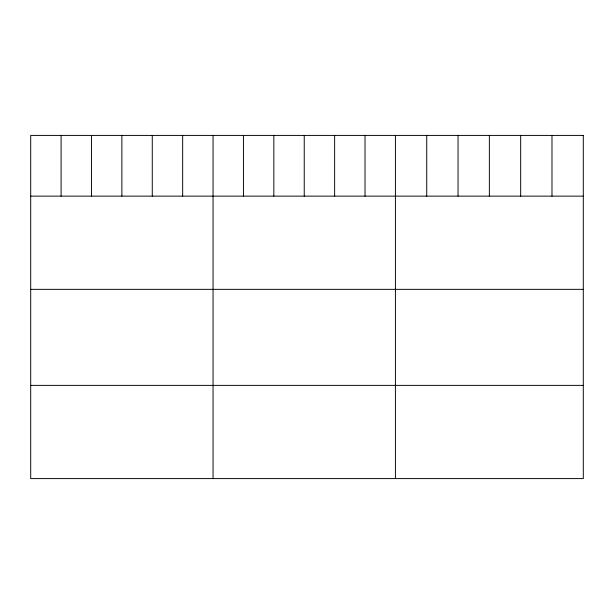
<?xml version="1.0" encoding="UTF-8"?>
<svg xmlns="http://www.w3.org/2000/svg" width="614" height="614" viewBox="0 0 614 614"><rect width="100%" height="100%" fill="white"/><g stroke="black" fill="none" stroke-linecap="round" stroke-linejoin="round"><path stroke-width="0.92" d="M30.7 196.135L583.3 196.135M30.7 289.347L583.3 289.347M30.7 385.377L583.3 385.377M551.986 135.41L551.986 196.135M520.672 135.41L520.672 196.135M489.358 135.41L489.358 196.135M458.044 135.41L458.044 196.135M426.73 135.41L426.73 196.135M395.416 135.41L395.416 478.59M365.023 135.41L365.023 196.135M334.63 135.41L334.63 196.135M304.237 135.41L304.237 196.135M273.844 135.41L273.844 196.135M243.451 135.41L243.451 196.135M213.058 135.41L213.058 478.59M182.665 135.41L182.665 196.135M152.272 135.41L152.272 196.135M121.879 135.41L121.879 196.135M91.486 135.41L91.486 196.135M61.093 135.41L61.093 196.135M583.3 135.41L30.7 135.41L30.7 478.59L583.3 478.59L583.3 135.41"/></g></svg>
